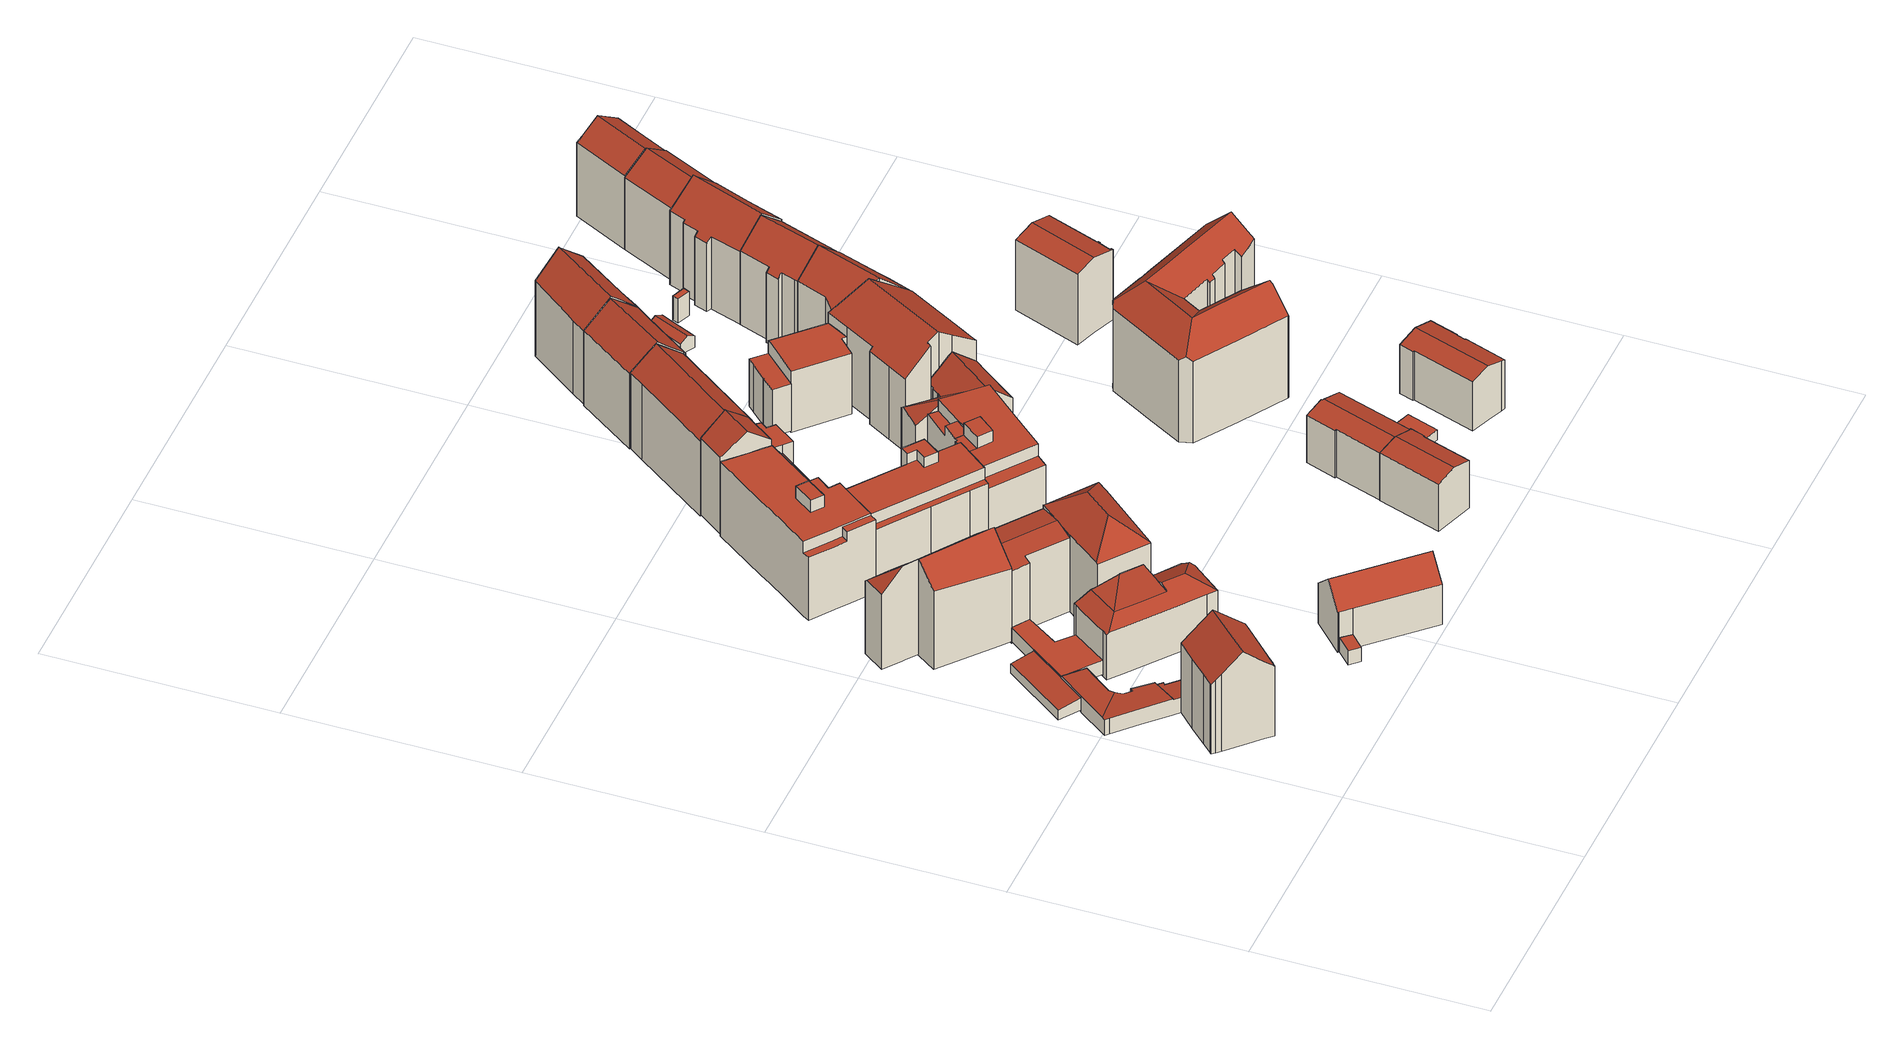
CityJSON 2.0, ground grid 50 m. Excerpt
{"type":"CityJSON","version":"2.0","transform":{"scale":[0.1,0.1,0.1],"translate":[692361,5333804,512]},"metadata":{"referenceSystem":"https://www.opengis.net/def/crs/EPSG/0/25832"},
"CityObjects":{
"building1":{"type":"Building","attributes":{"Gemeindeschluessel":"09162000","HoeheDach":"536.370","HoeheGrund":"513.210","Methode":"2000","NiedrigsteTraufeDesGebaeudes":"530.369","Geometrietyp2DReferenz":"3000","function":"31001_1000","roofType":"3100","measuredHeight":23.16,"storeysAboveGround":5},"geometry":[{"type":"MultiSurface","lod":"2","boundaries":[[[0,1,2,3]],[[4,5,0,3,6,7,8,9,10,11,12,13,14,15,16,17,18,19,20]],[[7,6,3,2,21,22]],[[10,23,24,11]],[[20,25,26,4]],[[27,22,21,2,1,28,26,25,29,30,31]],[[0,5,4,26,28,1]],[[9,8,7,22,27,31,23,10]],[[11,24,32,12]],[[24,23,31,30,33,34,35,36,37,32]],[[12,32,37,13]],[[14,36,35,15]],[[15,35,34,16]],[[13,37,36,14]],[[16,34,33,17]],[[30,29,25,20,19,18,17,33]]],"semantics":{"surfaces":[{"type":"WallSurface"},{"type":"GroundSurface"},{"type":"RoofSurface"}],"values":[0,1,0,0,0,2,0,0,0,2,0,0,0,0,0,0]}}]},
"building2":{"type":"Building","attributes":{"Gemeindeschluessel":"09162000","HoeheDach":"517.140","HoeheGrund":"513.160","Methode":"2000","NiedrigsteTraufeDesGebaeudes":"516.045","Geometrietyp2DReferenz":"3000","function":"31001_1000","roofType":"1000","measuredHeight":3.98,"storeysAboveGround":1},"geometry":[{"type":"MultiSurface","lod":"2","boundaries":[[[38,39,40,41,42,43,44]],[[45,46,47,48]],[[49,50,39,38]],[[51,40,39,50]],[[52,53,54,55,56,57,58]],[[20,59,41,40,51,60,61]],[[46,62,63,52,58,64,65,66,67,68,47]],[[69,70,61,60,49,38,44,54,53,71]],[[59,20,72,17,73,74,45,48,75,76,77,78,79,80,81,82,83,84,85,57,56,55,43,42,41]],[[74,73,17,69,71,63,62,46,45]],[[85,64,58,57]],[[47,68,86,87,77,76,75,48]],[[55,54,44,43]],[[53,52,63,71]],[[77,87,88,78]],[[78,88,89,79]],[[72,20,61,70,69,17]],[[83,82,81,80,90,91,67,66]],[[60,51,50,49]],[[79,89,90,80]],[[65,64,85,84,83,66]],[[67,91,90,89,88,87,86,68]]],"semantics":{"surfaces":[{"type":"WallSurface"},{"type":"RoofSurface"},{"type":"GroundSurface"}],"values":[0,0,0,1,0,0,1,1,2,0,0,0,0,0,0,0,0,0,0,0,0,1]}}]},
"building3":{"type":"Building","attributes":{"Gemeindeschluessel":"09162000","HoeheDach":"516.673","HoeheGrund":"513.730","Methode":"1000","NiedrigsteTraufeDesGebaeudes":"516.043","Geometrietyp2DReferenz":"3000","function":"31001_2000","roofType":"1000","measuredHeight":2.94},"geometry":[{"type":"MultiSurface","lod":"2","boundaries":[[[92,93,94,95]],[[96,97,98,99]],[[95,94,100,101,97,96]],[[101,102,98,97]],[[92,95,96,99]],[[93,92,99,98,102,103]],[[93,103,100,94]],[[100,103,102,101]]],"semantics":{"surfaces":[{"type":"WallSurface"},{"type":"RoofSurface"},{"type":"GroundSurface"}],"values":[0,0,1,0,0,2,0,0]}}]},
"building4":{"type":"Building","attributes":{"Gemeindeschluessel":"09162000","HoeheDach":"516.959","HoeheGrund":"513.480","Methode":"1000","NiedrigsteTraufeDesGebaeudes":"516.959","Geometrietyp2DReferenz":"3000","function":"31001_1000","roofType":"1000","measuredHeight":3.48},"geometry":[{"type":"MultiSurface","lod":"2","boundaries":[[[104,105,106,107]],[[108,109,110,111,112,113,114,115,116,117,106,105]],[[118,119,120,110,109,108,105,104]],[[121,122,123,115,114,113]],[[112,111,124,125,121,113]],[[124,111,110,120]],[[106,117,116,126,127,107]],[[122,121,125,124,120,119,118,104,107,127,126,123]],[[126,116,115,123]]],"semantics":{"surfaces":[{"type":"WallSurface"},{"type":"RoofSurface"},{"type":"GroundSurface"}],"values":[0,1,0,0,0,0,0,2,0]}}]},
"building5":{"type":"Building","attributes":{"Gemeindeschluessel":"09162000","HoeheDach":"537.346","HoeheGrund":"513.660","Methode":"2000","NiedrigsteTraufeDesGebaeudes":"531.841","Geometrietyp2DReferenz":"3000","function":"31001_1000","roofType":"2100","measuredHeight":23.69,"storeysAboveGround":6},"geometry":[{"type":"MultiSurface","lod":"2","boundaries":[[[128,129,130,131,132,133,134]],[[135,136,137,138,139,140,141,142]],[[131,130,142,141,140,132]],[[142,130,129,135]],[[137,136,135,129,128,134,143,138]],[[143,133,132,140,139,138]],[[134,133,143]]],"semantics":{"surfaces":[{"type":"RoofSurface"},{"type":"GroundSurface"},{"type":"WallSurface"}],"values":[0,1,2,2,2,2,0]}}]},
"building6":{"type":"Building","attributes":{"Gemeindeschluessel":"09162000","HoeheDach":"537.580","HoeheGrund":"513.460","Methode":"2000","NiedrigsteTraufeDesGebaeudes":"531.603","Geometrietyp2DReferenz":"3000","function":"31001_1000","roofType":"3100","measuredHeight":24.12,"storeysAboveGround":6},"geometry":[{"type":"MultiSurface","lod":"2","boundaries":[[[144,145,146,147,148,129,149]],[[129,148,147,150,151,152]],[[146,145,153,154,150,147]],[[155,149,129,152,156,157]],[[158,159,160,144,149,155]],[[161,126,159,158,155,157]],[[160,159,126,162,163,144]],[[163,162,126,161,157,156,152,151,150,154,153]],[[163,153,145,144]]],"semantics":{"surfaces":[{"type":"RoofSurface"},{"type":"WallSurface"},{"type":"GroundSurface"}],"values":[0,1,1,1,0,1,1,2,1]}}]},
"building7":{"type":"Building","attributes":{"Gemeindeschluessel":"09162000","HoeheDach":"516.433","HoeheGrund":"513.040","Methode":"3100","NiedrigsteTraufeDesGebaeudes":"516.433","Geometrietyp2DReferenz":"3000","function":"31001_2000","roofType":"1000","measuredHeight":3.39},"geometry":[{"type":"MultiSurface","lod":"2","boundaries":[[[164,165,166,167]],[[168,169,170,171]],[[169,164,167,170]],[[169,168,165,164]],[[167,166,171,170]],[[165,168,171,166]]],"semantics":{"surfaces":[{"type":"WallSurface"},{"type":"RoofSurface"},{"type":"GroundSurface"}],"values":[0,0,0,1,2,0]}}]},
"building8":{"type":"Building","attributes":{"Gemeindeschluessel":"09162000","HoeheDach":"527.483","HoeheGrund":"513.110","Methode":"2000","NiedrigsteTraufeDesGebaeudes":"523.678","Geometrietyp2DReferenz":"3000","function":"31001_1000","roofType":"3200","measuredHeight":14.37,"storeysAboveGround":3},"geometry":[{"type":"MultiSurface","lod":"2","boundaries":[[[172,173,174,175,176,177]],[[178,179,180,181]],[[182,183,184,185]],[[186,187,180,179,188,189,190,191,192,193]],[[194,195,196,197,198,199,200,201,202,174,173]],[[179,203,204,188]],[[189,205,206,190]],[[207,208,209,210]],[[191,190,206,205,196,195,194,192]],[[193,192,172,177,184,183,211,209,208]],[[212,213,214,215,199,198]],[[188,204,216,213,212,198,197,205,189]],[[185,184,177,176]],[[194,173,172,192]],[[203,217,218,219,214,213,216,204]],[[217,203,179,178]],[[220,221,222,181,180,187,186,193,208,207]],[[209,211,183,182,223,210]],[[197,196,205]],[[178,181,222,221,220,207,210,223,182,185,176,175,174,202,201,200,199,215,214,219,218,217]]],"semantics":{"surfaces":[{"type":"WallSurface"},{"type":"RoofSurface"},{"type":"GroundSurface"}],"values":[0,0,0,1,0,1,0,0,1,1,0,1,0,1,0,0,0,0,0,2]}}]},
"building9":{"type":"Building","attributes":{"Gemeindeschluessel":"09162000","HoeheDach":"527.550","HoeheGrund":"512.820","Methode":"2000","NiedrigsteTraufeDesGebaeudes":"522.779","Geometrietyp2DReferenz":"3000","function":"31001_1000","roofType":"3100","measuredHeight":14.73,"storeysAboveGround":3},"geometry":[{"type":"MultiSurface","lod":"2","boundaries":[[[224,225,226,227,228,229]],[[230,231,232,233]],[[234,235,236,237,238,239,230,233]],[[229,228,231,230,239,238]],[[236,225,224,237]],[[235,234,233,232,227,226]],[[237,224,229,238]],[[235,226,225,236]],[[227,232,231,228]]],"semantics":{"surfaces":[{"type":"RoofSurface"},{"type":"WallSurface"},{"type":"GroundSurface"}],"values":[0,1,2,1,1,1,1,1,0]}}]},
"building10":{"type":"Building","attributes":{"Gemeindeschluessel":"09162000","HoeheDach":"537.110","HoeheGrund":"512.990","Methode":"2000","NiedrigsteTraufeDesGebaeudes":"531.002","Geometrietyp2DReferenz":"3000","function":"31001_1000","roofType":"3200","measuredHeight":24.12,"storeysAboveGround":6},"geometry":[{"type":"MultiSurface","lod":"2","boundaries":[[[240,241,242,243,244,245,246,247,248,249]],[[250,251,252,253,254]],[[255,256,257,242,241,240]],[[258,259,260,261]],[[262,263,264]],[[265,266,267,268,269,270]],[[271,272,273,274,252,251]],[[254,253,275,263,262,276,244,267,266]],[[272,271,277,278,270,269,268,257,256,255,279,280,281,282,258,261,283,284,273]],[[268,267,243,242,257]],[[249,248,247,281,280,279]],[[255,240,249,279]],[[276,262,245,244]],[[275,274,273,284,283,261,260,264,263]],[[278,277,271,251,250,285]],[[245,262,264,260,259,246]],[[243,267,244]],[[247,246,259,258,282,281]],[[285,250,254,266,265]],[[253,252,274,275]],[[278,285,265,270]]],"semantics":{"surfaces":[{"type":"RoofSurface"},{"type":"WallSurface"},{"type":"GroundSurface"}],"values":[0,0,1,1,1,1,1,0,2,1,1,1,1,1,1,0,1,1,0,0,1]}}]},
"building11":{"type":"Building","attributes":{"Gemeindeschluessel":"09162000","HoeheDach":"535.011","HoeheGrund":"513.510","Methode":"2000","NiedrigsteTraufeDesGebaeudes":"529.194","Geometrietyp2DReferenz":"3000","function":"31001_1000","roofType":"1000","measuredHeight":21.5,"storeysAboveGround":6},"geometry":[{"type":"MultiSurface","lod":"2","boundaries":[[[286,287,288,289]],[[290,291,292,293,294,295]],[[296,297,298,299]],[[300,301,302,303,304,305]],[[306,307,287,286,308,309,310,311,312,313,314,315,316]],[[304,317,318,319,310,309,320,321,322,323,305]],[[299,298,324,325]],[[326,327,328,329,330,331]],[[329,328,294,293,292,291,332,333,334,335,336,337,330]],[[336,335,334,333,332,338,301,300,305,323,322,288,287,307,306,316,339,340,341,337],[325,342,296,299]],[[342,343,297,296]],[[325,324,343,342]],[[321,320,309,308,286,289]],[[344,345,346,302,301,338,332,291,290]],[[327,295,294,328]],[[347,348,344,290,295,327,326,331,349]],[[297,343,324,298]],[[289,288,322,321]],[[331,330,337,341,340,339,316,315,350,351,352,353,349]],[[319,318,317,304,303,302,346,345,344,348,347,349,353,352,351,350,315,314,313,312,311,310]]],"semantics":{"surfaces":[{"type":"WallSurface"},{"type":"RoofSurface"},{"type":"GroundSurface"}],"values":[0,1,0,0,0,0,0,1,0,1,0,0,1,0,0,0,1,0,0,2]}}]},
"building12":{"type":"Building","attributes":{"Gemeindeschluessel":"09162000","HoeheDach":"534.350","HoeheGrund":"513.170","Methode":"2000","NiedrigsteTraufeDesGebaeudes":"529.130","Geometrietyp2DReferenz":"3000","function":"31001_1000","roofType":"1000","measuredHeight":21.18,"storeysAboveGround":6},"geometry":[{"type":"MultiSurface","lod":"2","boundaries":[[[354,355,356,357]],[[358,359,360,361]],[[362,363,364,365,366,367,368,369,370,371,372,373,374,375,376,377]],[[357,356,378,379]],[[379,378,380,360]],[[361,360,380,381,382]],[[383,384,385,386,387,388,389,390,391]],[[371,392,393,372]],[[367,366,384,383,391,368]],[[391,390,394,359,358,392,371,370,369,368]],[[395,396,397,398,399]],[[399,400,401,395]],[[389,388,387,402,403,404,394,390]],[[387,386,364,363,362,377,396,395,401,402]],[[354,400,399,398,405,406,355]],[[365,385,384,366]],[[361,382,393,392,358]],[[404,403,402,401,400,354,357,379,360,359,394]],[[407,405,398,397,396,377,376,375,374,373,372,393,382,381]],[[364,386,385,365]],[[378,356,355,406,405,407,381,380]]],"semantics":{"surfaces":[{"type":"WallSurface"},{"type":"GroundSurface"},{"type":"RoofSurface"}],"values":[0,0,1,0,0,0,2,0,0,0,2,0,0,0,0,0,2,2,0,0,2]}}]},
"building13":{"type":"Building","attributes":{"Gemeindeschluessel":"09162000","HoeheDach":"537.457","HoeheGrund":"513.960","Methode":"2000","NiedrigsteTraufeDesGebaeudes":"531.330","Geometrietyp2DReferenz":"3000","function":"31001_1000","roofType":"3100","measuredHeight":23.5,"storeysAboveGround":6},"geometry":[{"type":"MultiSurface","lod":"2","boundaries":[[[408,409,410,411,412,413]],[[414,415,416,417]],[[418,419,420,409,408,413,421]],[[422,423,424,425,426,427]],[[428,429,430,431]],[[432,433,434,435]],[[435,434,429,428]],[[427,426,425,436,437,420,419]],[[416,415,430,429,434,433,438,424,423,422]],[[439,421,413,412]],[[431,430,415,414]],[[440,441,442,417,416,422,427,419,418,421,439]],[[443,438,433,432]],[[436,425,424,438,443,444,445,446,437]],[[414,417,442,441,440,439,412,411,410,447,446,445,444,443,432,435,428,431]],[[420,437,446,447,410,409]]],"semantics":{"surfaces":[{"type":"WallSurface"},{"type":"RoofSurface"},{"type":"GroundSurface"}],"values":[0,0,1,0,0,0,0,1,1,0,0,0,0,0,2,0]}}]},
"building14":{"type":"Building","attributes":{"Gemeindeschluessel":"09162000","HoeheDach":"533.620","HoeheGrund":"512.760","Methode":"2000","NiedrigsteTraufeDesGebaeudes":"527.830","Geometrietyp2DReferenz":"3000","function":"31001_1000","roofType":"1000","measuredHeight":20.86,"storeysAboveGround":4},"geometry":[{"type":"MultiSurface","lod":"2","boundaries":[[[448,449,450,451,452]],[[453,454,452,451,455]],[[456,457,458,459,460,461,462,463,464,465]],[[466,467,468,469,470,471,472,473,474,475,476,477,478,479,454,480,481,482]],[[483,484,485,486,487,488,489,470,469,468,467]],[[450,449,478,477,490,491,458,457,455,451]],[[492,485,484,493,494,495]],[[477,476,475,496,497,498,490]],[[479,448,452,454]],[[478,449,448,479]],[[491,490,498,459,458]],[[474,499,500,462,461,496,475]],[[494,501,482,481,502,503,504,505,506,495]],[[488,487,486,485,492,495,506,505,504,507,465,464,463,462,500,499,508,509,510,489]],[[511,453,455,457,456,512,503,502]],[[473,472,509,508,499,474]],[[493,484,483,513,501,494]],[[480,454,453,511,502,481]],[[471,470,489,510,509,472]],[[460,459,498,497]],[[512,456,465,507,504,503]],[[513,483,467,466,482,501]],[[497,496,461,460]]],"semantics":{"surfaces":[{"type":"RoofSurface"},{"type":"WallSurface"},{"type":"GroundSurface"}],"values":[0,1,1,0,1,1,1,1,1,1,0,1,1,2,0,1,0,1,1,1,1,1,0]}}]},
"building15":{"type":"Building","attributes":{"Gemeindeschluessel":"09162000","HoeheDach":"516.870","HoeheGrund":"513.860","Methode":"1000","NiedrigsteTraufeDesGebaeudes":"516.870","Geometrietyp2DReferenz":"3000","function":"31001_2000","roofType":"1000","measuredHeight":3.01},"geometry":[{"type":"MultiSurface","lod":"2","boundaries":[[[514,515,516,517,518,519,520,521,522]],[[523,524,516,515,514,525]],[[525,514,522,526]],[[522,521,520,527,528,526]],[[529,524,523,525,526,528,527,530,531]],[[519,518,531,530,527,520]],[[524,529,531,518,517,516]]],"semantics":{"surfaces":[{"type":"RoofSurface"},{"type":"WallSurface"},{"type":"GroundSurface"}],"values":[0,1,1,1,2,1,1]}}]},
"building16":{"type":"Building","attributes":{"Gemeindeschluessel":"09162000","HoeheDach":"537.140","HoeheGrund":"513.640","Methode":"1000","NiedrigsteTraufeDesGebaeudes":"532.282","Geometrietyp2DReferenz":"3000","function":"31001_9998","roofType":"3100","measuredHeight":23.5,"storeysAboveGround":6},"geometry":[{"type":"MultiSurface","lod":"2","boundaries":[[[532,533,534,535]],[[536,537,538,539,540,541]],[[538,537,536,542,543,544,545,546,547,532,535,548,549,550,551,552]],[[553,554,533,532,547,546]],[[543,542,555,556,557,544]],[[545,544,557,558,553,546]],[[552,559,539,538]],[[560,561,559,552,551,550,549,562]],[[548,563,562,549]],[[536,541,555,542]],[[558,557,556,560,562,563,534,533,554,553]],[[555,541,540,539,559,561,560,556]],[[535,534,563,548]]],"semantics":{"surfaces":[{"type":"WallSurface"},{"type":"GroundSurface"},{"type":"RoofSurface"}],"values":[0,0,1,0,0,0,0,0,0,0,2,2,0]}}]},
"building17":{"type":"Building","attributes":{"Gemeindeschluessel":"09162000","HoeheDach":"526.044","HoeheGrund":"513.050","Methode":"1000","NiedrigsteTraufeDesGebaeudes":"524.792","Geometrietyp2DReferenz":"3000","function":"31001_1000","roofType":"3100","measuredHeight":12.99,"storeysAboveGround":4},"geometry":[{"type":"MultiSurface","lod":"2","boundaries":[[[564,565,566,567,568,569]],[[570,571,572,573]],[[574,575,576,577]],[[578,579,580,581,582,583]],[[577,576,584,585]],[[584,576,575,569,568,567,580,579,578,571,570]],[[564,569,575,574]],[[565,564,574,577,585,586,587,588,589,583,582,581,566]],[[571,578,583,589,588,572]],[[581,580,567,566]],[[586,585,584,570,573,587]],[[587,573,572,588]]],"semantics":{"surfaces":[{"type":"WallSurface"},{"type":"RoofSurface"},{"type":"GroundSurface"}],"values":[0,1,0,0,0,1,0,2,0,0,0,0]}}]},
"building18":{"type":"Building","attributes":{"Gemeindeschluessel":"09162000","HoeheDach":"526.044","HoeheGrund":"513.130","Methode":"1000","NiedrigsteTraufeDesGebaeudes":"524.777","Geometrietyp2DReferenz":"3000","function":"31001_1000","roofType":"3100","measuredHeight":12.91,"storeysAboveGround":4},"geometry":[{"type":"MultiSurface","lod":"2","boundaries":[[[590,591,592,593]],[[594,595,596,597,592,591,598,599]],[[600,601,602,595,594]],[[603,601,600,604]],[[605,597,596,606]],[[603,604,607,608,609,590,593,605,606,610,611]],[[608,599,598,609]],[[609,598,591,590]],[[611,602,601,603]],[[593,592,597,605]],[[595,602,611,610,606,596]],[[607,604,600,594,599,608]]],"semantics":{"surfaces":[{"type":"WallSurface"},{"type":"RoofSurface"},{"type":"GroundSurface"}],"values":[0,1,1,0,0,2,0,0,0,0,0,0]}}]},
"building19":{"type":"Building","attributes":{"Gemeindeschluessel":"09162000","HoeheDach":"530.453","HoeheGrund":"512.580","Methode":"2000","NiedrigsteTraufeDesGebaeudes":"513.960","Geometrietyp2DReferenz":"3000","function":"31001_1000","roofType":"3100","measuredHeight":17.87,"storeysAboveGround":4},"geometry":[{"type":"MultiSurface","lod":"2","boundaries":[[[612,613,614,615]],[[616,617,618,619]],[[620,621,622,623,624,625,626,627,628,629]],[[630,631,632,633]],[[634,635,636,637,638,639,640,641]],[[642,643,644,645,646,617,616]],[[647,648,649,650]],[[649,651,629,628,652,650]],[[646,645,653,654]],[[615,614,631,630]],[[655,656,657,658,659,637,636]],[[638,637,659,622,621,620,629,651,639]],[[659,658,660,661,631,614,613,662,663,664,653,645,644,623,622]],[[664,665,666,619,618,654,653]],[[664,663,662,613,612,667,668,665]],[[669,670,671,656,655,636,635,634,641,647,650,652,628,627,626,625,624,643,642,616,619,666,665,668,667,612,615,630,633]],[[671,672,657,656]],[[657,672,673,674,632,631,661,660,658]],[[623,644,643,624]],[[641,640,648,647]],[[648,640,639,651,649]],[[646,654,618,617]],[[671,670,669,633,632,674,673,672]]],"semantics":{"surfaces":[{"type":"WallSurface"},{"type":"RoofSurface"},{"type":"GroundSurface"}],"values":[0,0,0,0,0,0,0,0,0,0,0,1,1,0,0,2,0,1,0,0,1,1,0]}}]},
"building20":{"type":"Building","attributes":{"Gemeindeschluessel":"09162000","HoeheDach":"516.216","HoeheGrund":"513.770","Methode":"1000","NiedrigsteTraufeDesGebaeudes":"516.216","Geometrietyp2DReferenz":"3000","function":"31001_2000","roofType":"1000","measuredHeight":2.45},"geometry":[{"type":"MultiSurface","lod":"2","boundaries":[[[675,676,677,678,679,680]],[[676,675,680,681,682,683]],[[682,684,685,683]],[[679,686,684,682,681,680]],[[683,685,677,676]],[[678,677,685,684,686,679]]],"semantics":{"surfaces":[{"type":"WallSurface"},{"type":"GroundSurface"},{"type":"RoofSurface"}],"values":[0,1,0,0,0,2]}}]},
"building21":{"type":"Building","attributes":{"Gemeindeschluessel":"09162000","HoeheDach":"537.330","HoeheGrund":"513.430","Methode":"2000","NiedrigsteTraufeDesGebaeudes":"532.121","Geometrietyp2DReferenz":"3000","function":"31001_9998","roofType":"3100","measuredHeight":23.9,"storeysAboveGround":6},"geometry":[{"type":"MultiSurface","lod":"2","boundaries":[[[687,688,689,690]],[[691,692,693,694,690,689]],[[695,696,697,698,699,700]],[[701,702,703,704,705,706,707,708]],[[695,700,704,703]],[[693,692,698,697]],[[708,707,688,687]],[[697,696,695,703,702,701,708,687,690,694,693]],[[707,706,691,689,688]],[[705,704,700,699,698,692,691,706]]],"semantics":{"surfaces":[{"type":"WallSurface"},{"type":"GroundSurface"},{"type":"RoofSurface"}],"values":[0,0,0,0,0,0,0,1,2,2]}}]},
"building22":{"type":"Building","attributes":{"Gemeindeschluessel":"09162000","HoeheDach":"525.510","HoeheGrund":"513.760","Methode":"2000","NiedrigsteTraufeDesGebaeudes":"525.510","Geometrietyp2DReferenz":"3000","function":"31001_1000","roofType":"1000","measuredHeight":11.75,"storeysAboveGround":4},"geometry":[{"type":"MultiSurface","lod":"2","boundaries":[[[709,710,711,712]],[[713,714,715,716]],[[717,718,711,710,719,715,714,720]],[[721,720,714,713]],[[722,718,717,723]],[[724,719,710,709]],[[712,711,718,722]],[[716,715,719,724]],[[723,717,720,721]],[[721,713,716,724,709,712,722,723]]],"semantics":{"surfaces":[{"type":"WallSurface"},{"type":"RoofSurface"},{"type":"GroundSurface"}],"values":[0,0,1,0,0,0,0,0,0,2]}}]},
"building23":{"type":"Building","attributes":{"Gemeindeschluessel":"09162000","HoeheDach":"515.861","HoeheGrund":"513.280","Methode":"1000","NiedrigsteTraufeDesGebaeudes":"515.861","Geometrietyp2DReferenz":"3000","function":"31001_2000","roofType":"1000","measuredHeight":2.58},"geometry":[{"type":"MultiSurface","lod":"2","boundaries":[[[725,726,727,728]],[[729,730,731,732]],[[729,728,727,730]],[[730,727,726,731]],[[731,726,725,732]],[[732,725,728,729]]],"semantics":{"surfaces":[{"type":"RoofSurface"},{"type":"GroundSurface"},{"type":"WallSurface"}],"values":[0,1,2,2,2,2]}}]},
"building24":{"type":"Building","attributes":{"Gemeindeschluessel":"09162000","HoeheDach":"528.708","HoeheGrund":"513.540","Methode":"1000","NiedrigsteTraufeDesGebaeudes":"528.708","Geometrietyp2DReferenz":"3000","function":"31001_1000","roofType":"1000","measuredHeight":15.17,"storeysAboveGround":5},"geometry":[{"type":"MultiSurface","lod":"2","boundaries":[[[733,734,735,736,737,738]],[[739,740,741,742]],[[743,744,745,746,739,742,747,737,736,735]],[[746,748,740,739]],[[744,743,735,734,749,750]],[[741,751,738,737,747,742]],[[745,744,750,752,748,746]],[[740,748,752,750,749,734,733,738,751,741]]],"semantics":{"surfaces":[{"type":"WallSurface"},{"type":"GroundSurface"},{"type":"RoofSurface"}],"values":[0,0,1,0,0,0,0,2]}}]},
"building25":{"type":"Building","attributes":{"Gemeindeschluessel":"09162000","HoeheDach":"536.980","HoeheGrund":"512.580","Methode":"2000","NiedrigsteTraufeDesGebaeudes":"530.645","Geometrietyp2DReferenz":"3000","function":"31001_1000","roofType":"3100","measuredHeight":24.4,"storeysAboveGround":6},"geometry":[{"type":"MultiSurface","lod":"2","boundaries":[[[753,615,754,755,756,612]],[[757,758,759,760]],[[761,762,763,764]],[[765,766,758,757,767,768]],[[630,769,754,615]],[[770,771,772,773]],[[774,771,770,775,776,777]],[[764,763,778,633]],[[779,667,780,781,765,768]],[[633,778,769,630]],[[754,769,778,763,762,782,772,771,774,755]],[[781,780,756,755,774,777,783,784,785,759,758,766,765]],[[786,784,783,787]],[[787,783,777,776]],[[788,782,762,761]],[[761,764,633,630,615,753,612,667,779,768,767,757,760,789,786,787,776,775,770,773,788]],[[773,772,782,788]],[[789,785,784,786]],[[760,759,785,789]],[[612,756,780,667]]],"semantics":{"surfaces":[{"type":"WallSurface"},{"type":"RoofSurface"},{"type":"GroundSurface"}],"values":[0,0,0,0,0,0,0,0,0,0,1,1,0,0,0,2,0,0,0,0]}}]},
"building26":{"type":"Building","attributes":{"Gemeindeschluessel":"09162000","HoeheDach":"537.682","HoeheGrund":"513.730","Methode":"1000","NiedrigsteTraufeDesGebaeudes":"532.009","Geometrietyp2DReferenz":"3000","function":"31001_9998","roofType":"3100","measuredHeight":23.95,"storeysAboveGround":6},"geometry":[{"type":"MultiSurface","lod":"2","boundaries":[[[790,791,792,793,794,795,796,797,798,799]],[[800,801,793,792,791,790,799,802,803,804,805,806,807]],[[808,809,806,805,804,810]],[[799,798,811,802]],[[797,796,808,810,812,811,798]],[[811,812,810,804,803,802]],[[806,809,813,807]],[[793,801,800,814,815,794]],[[807,813,814,800]],[[795,794,815,814,813,809,808,796]]],"semantics":{"surfaces":[{"type":"WallSurface"},{"type":"GroundSurface"},{"type":"RoofSurface"}],"values":[0,1,0,0,2,0,0,0,0,2]}}]},
"building27":{"type":"Building","attributes":{"Gemeindeschluessel":"09162000","HoeheDach":"526.652","HoeheGrund":"513.250","Methode":"1000","NiedrigsteTraufeDesGebaeudes":"525.362","Geometrietyp2DReferenz":"3000","function":"31001_1000","roofType":"3100","measuredHeight":13.4,"storeysAboveGround":4},"geometry":[{"type":"MultiSurface","lod":"2","boundaries":[[[816,817,818,819]],[[820,821,822,823]],[[824,825,826,827,823,822]],[[826,825,828,829]],[[830,831,832,833]],[[819,818,821,820]],[[829,828,831,830]],[[834,835,836,837]],[[829,830,833,838,834,837,839,816,819,820,823,827,826]],[[840,824,822,821,818,817]],[[839,837,836,840,817,816]],[[836,835,841,832,831,828,825,824,840]],[[833,832,841,838]],[[838,841,835,834]]],"semantics":{"surfaces":[{"type":"WallSurface"},{"type":"GroundSurface"},{"type":"RoofSurface"}],"values":[0,0,0,0,0,0,0,0,1,2,0,2,0,0]}}]},
"building28":{"type":"Building","attributes":{"Gemeindeschluessel":"09162000","HoeheDach":"538.606","HoeheGrund":"513.070","Methode":"2000","NiedrigsteTraufeDesGebaeudes":"532.918","Geometrietyp2DReferenz":"3000","function":"31001_9998","roofType":"3100","measuredHeight":25.54,"storeysAboveGround":5},"geometry":[{"type":"MultiSurface","lod":"2","boundaries":[[[842,843,844,845]],[[846,847,844,843,848,849,850,851,852]],[[853,854,855,856]],[[857,858,859,860,861,862]],[[863,864,846,852,865,866]],[[867,868,869,870]],[[871,872,873,874,861,860,859,875,876,869,868,877,878,879,880,881,882,883,884,885,886]],[[887,882,881,888]],[[870,869,876,889]],[[875,859,858,890,889,876]],[[891,845,844,847,846,864]],[[861,874,873,892,893,862]],[[886,885,884,883,894,895,896,897,898,899,900]],[[850,849,855,854,901,851]],[[902,899,898,903]],[[882,887,904,905,894,883]],[[904,887,888,906,907,908,909,867,870,889,890,858,857,862,893,892,910,911,912,913,914,915,853,856,916,917,842,845,891,864,863,866,918,919,920,921,902,903,922,923,924,905]],[[906,888,881,880,879,907]],[[901,854,853,915,914,925]],[[914,913,912,926,927,925]],[[896,895,894,905,924,923,922,897]],[[928,900,899,902,921,920]],[[865,929,930,928,920,919,918,866]],[[903,898,897,922]],[[909,877,868,867]],[[879,878,877,909,908,907]],[[852,851,931,932,886,900,928,930,929,865]],[[911,910,892,873,872,871,926,912]],[[848,917,916,856,855,849]],[[901,925,927,926,871,886,932,931,851]],[[917,848,843,842]]],"semantics":{"surfaces":[{"type":"WallSurface"},{"type":"RoofSurface"},{"type":"GroundSurface"}],"values":[0,1,0,0,0,0,1,0,0,0,0,0,1,1,0,0,2,0,0,0,0,0,0,0,0,0,1,0,0,1,0]}}]},
"building29":{"type":"Building","attributes":{"Gemeindeschluessel":"09162000","HoeheDach":"536.390","HoeheGrund":"512.595","Methode":"2000","NiedrigsteTraufeDesGebaeudes":"528.904","Geometrietyp2DReferenz":"3000","function":"31001_9998","roofType":"3100","measuredHeight":23.8,"storeysAboveGround":6},"geometry":[{"type":"MultiSurface","lod":"2","boundaries":[[[933,934,935,936]],[[937,934,933,938,939]],[[940,941,942,937,939,943,944]],[[945,946,947,948]],[[940,776,770,941]],[[776,949,950,938,933,936,945,948,773,770]],[[936,935,946,945]],[[949,944,943,950]],[[947,946,935,934,937,942]],[[950,943,939,938]],[[776,940,944,949]],[[773,942,941,770]],[[948,947,942,773]]],"semantics":{"surfaces":[{"type":"WallSurface"},{"type":"RoofSurface"},{"type":"GroundSurface"}],"values":[0,0,1,0,0,2,0,0,1,0,0,0,0]}}]},
"building30":{"type":"Building","attributes":{"Gemeindeschluessel":"09162000","HoeheDach":"517.200","HoeheGrund":"513.410","Methode":"2000","NiedrigsteTraufeDesGebaeudes":"516.198","Geometrietyp2DReferenz":"3000","function":"31001_2000","roofType":"3100","measuredHeight":3.79},"geometry":[{"type":"MultiSurface","lod":"2","boundaries":[[[951,952,953,954,955,956]],[[952,951,957,958,959,953]],[[953,959,960,954]],[[957,961,962,958]],[[962,961,956,955,954,960]],[[958,962,960,959]],[[956,961,957,951]]],"semantics":{"surfaces":[{"type":"GroundSurface"},{"type":"WallSurface"},{"type":"RoofSurface"}],"values":[0,1,1,2,1,2,1]}}]},
"building31":{"type":"Building","attributes":{"Gemeindeschluessel":"09162000","HoeheDach":"516.077","HoeheGrund":"513.050","Methode":"2000","NiedrigsteTraufeDesGebaeudes":"516.077","Geometrietyp2DReferenz":"3000","function":"31001_2000","roofType":"1000","measuredHeight":3.03},"geometry":[{"type":"MultiSurface","lod":"2","boundaries":[[[963,964,965,966]],[[967,968,969,970]],[[966,965,971,972]],[[973,974,975,976]],[[970,969,977,978]],[[979,980,981,982]],[[983,984,985,986]],[[987,988,968,967]],[[972,971,989,990]],[[975,974,989,971,965,964,981,980,991,977,969,968,988,992,993,985,984]],[[990,989,974,973]],[[982,981,964,963]],[[994,991,980,979]],[[978,977,991,994]],[[986,985,993,995]],[[995,993,992,996]],[[996,992,988,987]],[[983,986,995,996,987,967,970,978,994,979,982,963,966,972,990,973,976]],[[976,975,984,983]]],"semantics":{"surfaces":[{"type":"WallSurface"},{"type":"RoofSurface"},{"type":"GroundSurface"}],"values":[0,0,0,0,0,0,0,0,0,1,0,0,0,0,0,0,0,2,0]}}]},
"building32":{"type":"Building","attributes":{"Gemeindeschluessel":"09162000","HoeheDach":"519.767","HoeheGrund":"513.767","Methode":"3220","NiedrigsteTraufeDesGebaeudes":"519.767","Geometrietyp2DReferenz":"3000","function":"51009_1610","roofType":"9999","measuredHeight":6},"geometry":[{"type":"MultiSurface","lod":"2","boundaries":[[[997,998,999,1000]],[[1001,1002,1003,1004]],[[998,1001,1004,999]],[[1002,997,1000,1003]],[[999,1004,1003,1000]],[[997,1002,1001,998]]],"semantics":{"surfaces":[{"type":"WallSurface"},{"type":"GroundSurface"},{"type":"RoofSurface"}],"values":[0,0,0,0,1,2]}}]},
"building33":{"type":"Building","attributes":{"Gemeindeschluessel":"09162000","HoeheDach":"536.180","HoeheGrund":"512.530","Methode":"2000","NiedrigsteTraufeDesGebaeudes":"529.930","Geometrietyp2DReferenz":"3000","function":"31001_9998","roofType":"3100","measuredHeight":23.65,"storeysAboveGround":6},"geometry":[{"type":"MultiSurface","lod":"2","boundaries":[[[1005,1006,1007,1008]],[[1009,1010,1011,1012,1013,1014,1015,1005,1008,1016,1017,1018,1019,1020,1021]],[[1011,1010,1009,1022,1023,1024,1025,1012]],[[1026,1027,1017,1016,1008,1007]],[[1023,1022,1028,1029,1030,1024]],[[1012,1025,1031,1013]],[[1013,1031,1032,1014]],[[1030,1029,1020,1019,1018,1033]],[[1020,1029,1028,1021]],[[1017,1027,1033,1018]],[[1024,1030,1033,1027,1026,1007,1006,1034,1032,1031,1025]],[[1015,1014,1032,1034,1006,1005]],[[1009,1021,1028,1022]]],"semantics":{"surfaces":[{"type":"WallSurface"},{"type":"GroundSurface"},{"type":"RoofSurface"}],"values":[0,1,0,0,2,0,0,0,0,0,2,0,0]}}]},
"building34":{"type":"Building","attributes":{"Gemeindeschluessel":"09162000","HoeheDach":"531.507","HoeheGrund":"512.720","Methode":"2000","NiedrigsteTraufeDesGebaeudes":"530.080","Geometrietyp2DReferenz":"3000","function":"31001_1000","roofType":"3100","measuredHeight":18.79,"storeysAboveGround":6},"geometry":[{"type":"MultiSurface","lod":"2","boundaries":[[[1035,1036,1037,1038]],[[1039,1040,1041,1042]],[[1043,1044,1040,1039]],[[1045,1046,1047,1048]],[[1048,1049,1043,1039,1042,1050,1051,1052,1035,1038,1053,1054,1045]],[[1048,1047,1055,1049]],[[1056,1057,1041,1040,1044,1055,1047,1046,1058,1059,1060]],[[1050,1057,1056,1051]],[[1054,1058,1046,1045]],[[1049,1055,1044,1043]],[[1042,1041,1057,1050]],[[1060,1059,1037,1036]],[[1052,1051,1056,1060,1036,1035]],[[1059,1058,1054,1053,1038,1037]]],"semantics":{"surfaces":[{"type":"WallSurface"},{"type":"GroundSurface"},{"type":"RoofSurface"}],"values":[0,0,0,0,1,0,2,0,0,0,0,2,0,0]}}]},
"building35":{"type":"Building","attributes":{"Gemeindeschluessel":"09162000","HoeheDach":"536.210","HoeheGrund":"512.458","Methode":"2000","NiedrigsteTraufeDesGebaeudes":"529.476","Geometrietyp2DReferenz":"3000","function":"31001_9998","roofType":"3100","measuredHeight":23.75,"storeysAboveGround":6},"geometry":[{"type":"MultiSurface","lod":"2","boundaries":[[[1061,1062,1063,1021]],[[1064,1065,1066,1067]],[[1068,1069,1070,1071]],[[1020,1029,1068,1071]],[[1072,1073,1074,1075,1076]],[[1067,1066,1077,1078]],[[1079,1080,1062,1061]],[[1081,1029,1020,1021,1063]],[[1072,1076,1080,1079]],[[1082,1083,1084,1085]],[[1069,1083,1082,1070]],[[1084,1065,1064,1085]],[[1086,1087,1074,1073]],[[1075,1074,1087,1077,1066,1065,1084,1083,1069,1068,1029,1081]],[[1081,1063,1062,1080,1076,1075]],[[1078,1077,1087,1086]],[[1020,1071,1070,1082,1085,1064,1067,1078,1086,1073,1072,1079,1061,1021]]],"semantics":{"surfaces":[{"type":"WallSurface"},{"type":"RoofSurface"},{"type":"GroundSurface"}],"values":[0,0,0,0,0,0,0,0,0,0,0,0,0,1,1,0,2]}}]},
"building36":{"type":"Building","attributes":{"Gemeindeschluessel":"09162000","HoeheDach":"534.380","HoeheGrund":"512.410","Methode":"2000","NiedrigsteTraufeDesGebaeudes":"530.370","Geometrietyp2DReferenz":"3000","function":"31001_1000","roofType":"3100","measuredHeight":21.97,"storeysAboveGround":6},"geometry":[{"type":"MultiSurface","lod":"2","boundaries":[[[1088,1089,1090,1091]],[[1092,1093,1094,1095,1096]],[[1092,1096,1097,1088,1091]],[[1097,1098,1099,1089,1088]],[[1089,1099,1094,1093,1090]],[[1098,1095,1094,1099]],[[1096,1095,1098,1097]],[[1091,1090,1093,1092]]],"semantics":{"surfaces":[{"type":"WallSurface"},{"type":"GroundSurface"},{"type":"RoofSurface"}],"values":[0,0,1,0,2,2,0,0]}}]},
"building37":{"type":"Building","attributes":{"Gemeindeschluessel":"09162000","HoeheDach":"534.367","HoeheGrund":"512.420","Methode":"1000","NiedrigsteTraufeDesGebaeudes":"530.548","Geometrietyp2DReferenz":"3000","function":"31001_1000","roofType":"3100","measuredHeight":21.95,"storeysAboveGround":6},"geometry":[{"type":"MultiSurface","lod":"2","boundaries":[[[1100,1096,1101,1102,1092,1103,1104,1105,1106]],[[1092,1107,1108,1103]],[[1109,1110,1111,1112,1113,1114]],[[1102,1101,1096,1110,1109,1114,1107,1092]],[[1103,1108,1115,1104]],[[1114,1113,1115,1108,1107]],[[1096,1100,1106,1112,1111,1110]],[[1113,1112,1106,1105,1104,1115]]],"semantics":{"surfaces":[{"type":"GroundSurface"},{"type":"WallSurface"},{"type":"RoofSurface"}],"values":[0,1,2,1,1,2,1,1]}}]}
},
"vertices":[
[143,210,12],[143,210,186],[125,192,186],[125,192,12],[215,281,12],[183,249,12],[119,187,12],[119,186,12],[104,201,12],[71,233,12],[38,265,12],[29,273,12],[23,280,12],[26,283,12],[28,285,12],[47,305,12],[83,342,12],[120,380,12],[169,333,12],[219,286,12],[220,286,12],[119,187,186],[119,186,186],[38,265,203],[29,273,193],[220,286,184],[215,281,184],[104,201,204],[183,249,185],[219,286,185],[169,333,244],[71,233,244],[23,280,185],[120,380,185],[83,342,185],[47,305,185],[28,285,185],[26,283,185],
[214,367,42],[214,367,51],[258,324,51],[258,324,12],[214,367,12],[154,427,12],[154,427,42],[9,485,12],[9,485,51],[2,492,51],[2,492,12],[191,343,46],[191,343,51],[235,302,51],[148,445,46],[148,445,40],[159,432,41],[159,432,12],[148,445,12],[114,481,12],[114,481,46],[235,302,12],[235,302,46],[220,286,49],[57,440,51],[108,391,51],[108,475,46],[93,489,46],[93,490,46],[93,506,45],[7,499,51],[120,380,49],[175,328,49],[108,391,49],[175,328,12],[108,391,12],[57,440,12],[7,499,12],[51,559,12],[52,560,12],[95,618,12],[141,583,12],[94,520,12],[94,519,12],[93,506,12],[93,490,12],[93,489,12],[108,475,12],[51,559,51],[52,560,51],[95,618,51],[141,583,46],[94,520,46],[94,519,46],
[52,560,17],[95,618,17],[95,618,47],[52,560,47],[8,590,40],[107,727,40],[107,727,17],[8,590,17],[152,696,47],[145,701,46],[145,701,17],[152,696,17],
[95,618,15],[95,618,50],[152,696,50],[152,696,15],[132,589,50],[141,583,50],[170,561,50],[223,637,50],[189,667,50],[188,667,50],[190,670,50],[235,737,50],[199,760,50],[153,698,50],[132,589,15],[141,583,15],[170,561,15],[188,667,15],[190,670,15],[235,737,15],[223,637,15],[189,667,15],[199,760,15],[153,698,15],
[70,931,253],[96,913,253],[129,960,199],[104,978,199],[61,1009,198],[58,1005,203],[66,934,253],[96,913,17],[70,931,17],[66,934,17],[27,962,17],[58,1005,17],[61,1009,17],[104,978,17],[129,960,17],[27,962,203],
[236,811,256],[273,860,198],[130,959,198],[129,960,198],[104,924,240],[94,910,256],[129,960,15],[104,924,15],[96,913,15],[273,860,15],[130,959,15],[66,870,209],[94,910,15],[66,870,15],[178,777,198],[199,760,196],[200,762,198],[178,777,15],[200,762,15],[236,811,15],
[405,164,44],[424,143,44],[424,143,10],[405,164,10],[392,113,44],[373,133,44],[373,133,10],[392,113,10],
[255,619,144],[266,610,146],[266,610,11],[255,619,11],[236,634,11],[236,634,130],[359,397,11],[359,397,127],[341,411,127],[341,411,11],[223,637,11],[223,637,124],[226,642,124],[226,642,11],[190,527,127],[284,454,127],[355,462,154],[313,495,154],[302,479,144],[260,511,144],[208,552,144],[165,546,127],[307,579,155],[308,579,155],[350,547,155],[350,547,119],[364,537,118],[364,537,11],[350,547,11],[308,579,11],[307,579,11],[424,469,119],[423,480,123],[320,504,148],[313,495,146],[161,549,11],[161,549,124],[170,561,124],[170,561,11],[178,574,124],[370,532,118],[422,496,117],[422,496,11],[370,532,11],[422,492,118],[424,469,11],[423,480,11],[422,492,11],[165,546,11],[190,527,11],[284,454,11],[178,574,11],
[405,164,108],[424,143,108],[554,9,108],[589,42,155],[437,199,155],[402,166,108],[472,233,8],[472,233,108],[624,76,108],[624,76,8],[589,42,8],[554,9,8],[424,143,8],[405,164,8],[402,166,8],[437,199,8],
[235,737,190],[243,747,193],[247,752,194],[330,691,194],[357,723,201],[361,729,202],[240,816,202],[236,811,201],[208,772,193],[199,760,190],[365,539,203],[481,674,201],[496,695,203],[407,684,251],[356,622,251],[235,737,10],[243,747,10],[247,752,10],[273,860,10],[273,860,193],[395,771,193],[395,771,10],[366,734,201],[396,771,201],[396,771,193],[266,610,201],[268,612,203],[330,691,201],[330,691,10],[268,612,10],[266,610,10],[481,674,10],[496,695,10],[498,697,10],[498,697,201],[397,770,201],[361,729,201],[365,539,10],[364,537,10],[199,760,10],[208,772,10],[236,811,10],[240,816,10],[396,771,10],[397,770,10],[364,537,201],
[377,1324,172],[377,1324,200],[302,1218,200],[302,1218,172],[243,1058,196],[253,1072,196],[234,1086,196],[216,1098,196],[200,1110,196],[190,1096,196],[239,1163,200],[239,1163,230],[214,1181,230],[214,1181,200],[298,1175,200],[318,1161,200],[318,1161,15],[298,1175,15],[296,1176,15],[296,1176,200],[340,1357,200],[363,1337,200],[393,1309,172],[394,1308,172],[394,1308,15],[393,1309,15],[377,1324,15],[363,1337,15],[340,1357,15],[295,1399,15],[295,1399,200],[301,1183,15],[318,1206,15],[343,1240,15],[343,1240,172],[318,1206,172],[318,1206,200],[301,1183,200],[245,1224,230],[245,1224,200],[166,1113,172],[190,1096,172],[200,1110,172],[176,1127,172],[127,1163,172],[117,1148,172],[253,1072,200],[234,1086,200],[216,1098,200],[200,1110,200],[176,1127,200],[127,1163,200],[292,1125,200],[212,1282,200],[196,1259,200],[165,1216,200],[269,1206,200],[269,1206,230],[243,1058,15],[253,1072,15],[292,1125,15],[166,1113,15],[190,1096,15],[117,1148,15],[212,1282,15],[196,1259,15],[165,1216,15],[127,1163,15],
[446,1008,200],[446,1008,224],[421,1027,224],[421,1027,200],[305,1144,171],[305,1144,200],[419,1061,200],[419,1061,171],[517,989,12],[462,918,12],[453,907,12],[418,932,12],[346,984,12],[276,1035,12],[243,1058,12],[252,1071,12],[305,1144,12],[318,1161,12],[420,1086,12],[432,1078,12],[449,1065,12],[474,1047,12],[494,1032,12],[530,1005,12],[437,1048,224],[437,1048,200],[419,1061,224],[432,1078,224],[432,1078,171],[276,1035,171],[346,984,171],[418,932,171],[453,907,171],[462,918,171],[409,957,171],[366,988,171],[252,1071,171],[243,1058,171],[318,1161,171],[420,1086,171],[252,1071,200],[517,989,172],[530,1005,172],[494,1032,172],[474,1047,172],[462,1030,172],[462,1030,200],[517,989,200],[462,918,200],[409,957,200],[366,988,200],[474,1047,224],[462,1030,224],[449,1065,224],
[340,1453,215],[382,1424,254],[382,1424,20],[340,1453,20],[336,1455,20],[336,1455,211],[411,1293,20],[411,1293,193],[394,1308,193],[394,1308,20],[299,1395,215],[337,1360,255],[383,1424,255],[295,1399,211],[376,1325,193],[422,1390,193],[423,1390,193],[423,1390,215],[422,1390,215],[376,1325,215],[431,1357,20],[431,1357,193],[447,1343,193],[447,1343,20],[436,1378,20],[436,1378,193],[442,1371,193],[442,1371,20],[409,1402,229],[386,1421,252],[429,1385,193],[295,1399,20],[299,1395,20],[337,1360,20],[376,1325,20],[429,1385,20],[423,1390,20],[409,1402,20],[386,1421,20],[383,1424,20],
[555,937,216],[585,975,216],[565,990,216],[555,997,216],[525,958,216],[525,958,187],[525,958,188],[555,997,187],[534,1002,187],[539,1008,187],[539,1008,185],[569,1041,185],[569,1041,159],[620,1097,159],[620,1097,8],[569,1041,8],[539,1008,8],[534,1002,8],[475,929,188],[580,853,188],[615,893,188],[659,943,188],[713,1005,188],[712,1006,188],[705,1013,188],[655,1063,188],[644,1074,188],[637,1081,188],[592,1024,188],[565,990,188],[585,975,188],[555,937,188],[508,970,188],[505,973,188],[472,931,188],[580,853,158],[560,830,158],[560,830,8],[580,853,8],[615,893,8],[659,943,8],[713,1005,8],[565,990,185],[555,997,185],[456,904,8],[456,904,158],[453,907,158],[453,907,8],[637,1081,159],[592,1024,159],[592,1024,185],[644,1074,8],[637,1081,8],[472,931,158],[505,973,187],[530,1005,187],[530,1005,8],[505,973,8],[472,931,8],[533,1003,8],[655,1063,8],[705,1013,8],[712,1006,8],[508,970,187],[533,1003,187],[475,929,158],
[442,1371,49],[462,1352,49],[486,1328,49],[490,1332,49],[539,1381,49],[478,1425,49],[474,1428,49],[453,1400,49],[436,1378,49],[462,1352,19],[486,1328,19],[442,1371,19],[436,1378,19],[474,1428,19],[453,1400,19],[490,1332,19],[478,1425,19],[539,1381,19],
[455,1623,16],[455,1623,204],[477,1653,203],[477,1653,16],[429,1385,16],[547,1548,16],[569,1579,16],[569,1579,203],[547,1548,203],[429,1385,204],[386,1421,16],[384,1423,16],[382,1424,16],[348,1447,16],[336,1455,16],[336,1456,16],[479,1657,16],[514,1631,16],[526,1621,16],[571,1583,16],[572,1583,16],[336,1455,203],[336,1456,203],[386,1421,250],[384,1423,251],[382,1424,249],[348,1447,216],[572,1583,203],[526,1621,251],[571,1583,203],[514,1631,239],[479,1657,203],
[949,225,10],[949,226,10],[950,227,10],[950,227,128],[949,226,128],[949,225,128],[857,101,140],[904,240,140],[859,256,128],[812,116,128],[939,195,10],[939,195,128],[936,195,129],[936,195,10],[946,226,129],[947,227,129],[947,228,129],[947,228,10],[947,227,10],[946,226,10],[900,87,129],[900,87,10],[857,101,10],[812,116,10],[859,256,10],[904,240,10],
[891,360,11],[891,360,128],[915,428,128],[915,428,11],[901,241,140],[959,410,140],[956,411,140],[957,414,140],[894,359,129],[859,256,129],[946,226,128],[947,228,128],[1003,395,128],[947,228,11],[946,226,11],[957,414,11],[956,411,11],[901,241,11],[859,256,11],[894,359,11],[959,410,11],[1003,395,11],
[737,1142,6],[737,1142,136],[758,1127,158],[758,1127,6],[694,1127,6],[694,1127,20],[705,1140,20],[705,1140,6],[688,1120,135],[705,1104,135],[706,1104,135],[706,1103,135],[706,1103,6],[706,1104,6],[705,1104,6],[688,1120,6],[646,1161,6],[646,1161,136],[784,1110,6],[784,1110,185],[828,1077,138],[828,1077,6],[649,1069,6],[666,1052,6],[705,1013,6],[705,1013,184],[666,1052,184],[649,1069,184],[644,1074,179],[644,1074,6],[712,1112,6],[713,1111,6],[713,1111,135],[712,1112,134],[712,1112,20],[620,1097,6],[620,1097,155],[603,1115,137],[603,1115,6],[641,1155,142],[641,1155,6],[723,1126,134],[723,1126,20],[708,1010,6],[713,1005,6],[713,1005,179],[708,1010,185],[708,1010,184],[748,1062,185],[765,1085,185],[731,1133,136],[725,1126,136],[724,1125,136],[724,1125,6],[723,1126,6],[731,1133,6],[725,1126,6],[805,1047,6],[787,1023,6],[748,971,6],[748,971,138],[787,1023,138],[805,1047,138],
[568,1429,18],[574,1425,18],[574,1425,42],[568,1429,42],[554,1439,42],[554,1439,18],[555,1440,18],[627,1536,18],[647,1519,18],[627,1536,42],[647,1519,42],[555,1440,42],
[479,1657,14],[479,1657,201],[570,1787,201],[570,1787,14],[621,1752,253],[673,1716,201],[673,1716,14],[621,1752,14],[576,1579,14],[578,1582,14],[653,1690,14],[653,1690,202],[578,1582,201],[576,1579,201],[529,1619,14],[547,1604,14],[572,1583,14],[572,1583,206],[547,1604,233],[529,1619,253],[514,1631,238],[514,1631,14],
[666,1475,18],[666,1475,135],[679,1488,135],[679,1488,18],[633,1441,18],[633,1441,135],[634,1440,135],[634,1440,18],[637,1385,135],[708,1460,135],[634,1442,135],[607,1413,135],[607,1413,18],[708,1460,18],[637,1385,18],[634,1442,18],
[1066,217,39],[1089,286,39],[1030,306,39],[1007,236,39],[1007,236,13],[1030,306,13],[1089,286,13],[1066,217,13],
[727,1441,167],[799,1371,167],[799,1371,15],[727,1441,15],[708,1460,15],[708,1460,167],[730,1296,15],[730,1296,167],[637,1385,167],[637,1385,15],[787,1348,15],[773,1323,15],[767,1328,15],[764,1330,15],[708,1459,15],[764,1330,167],[787,1348,167],[773,1323,167],[708,1459,167],[767,1328,167],
[756,1128,6],[758,1127,249],[756,1128,250],[737,1142,234],[696,1206,6],[696,1206,187],[725,1257,187],[725,1257,6],[850,1116,6],[850,1116,189],[836,1091,189],[836,1091,6],[671,1163,186],[682,1181,187],[682,1181,6],[671,1163,6],[784,1110,227],[860,1310,6],[860,1310,249],[875,1295,235],[875,1295,6],[859,1311,250],[859,1311,6],[810,1360,6],[810,1360,203],[828,1077,189],[730,1134,6],[731,1133,232],[730,1134,232],[923,1247,189],[799,1371,193],[773,1323,193],[734,1254,193],[773,1323,6],[799,1371,6],[923,1247,6],[734,1254,6],
[571,1787,17],[622,1751,17],[634,1743,17],[673,1716,17],[673,1716,202],[634,1743,244],[622,1751,257],[571,1787,201],[570,1787,200],[570,1787,17],[704,1763,17],[675,1720,17],[591,1817,17],[604,1835,17],[673,1927,17],[724,1899,17],[728,1897,17],[778,1870,17],[724,1899,257],[728,1897,253],[673,1927,205],[591,1817,200],[604,1835,201],[778,1870,202],[704,1763,201],[675,1720,202],
[1118,164,12],[1118,164,134],[1165,303,134],[1165,303,12],[1162,304,12],[1162,304,134],[1173,336,134],[1173,336,12],[1218,321,147],[1262,306,134],[1262,306,12],[1218,321,12],[1241,244,134],[1241,244,12],[1240,244,12],[1240,244,134],[1233,224,134],[1233,224,12],[1203,131,12],[1203,131,134],[1195,134,136],[1195,134,12],[1235,224,12],[1159,148,12],[1159,148,147],[1235,224,134],
[1085,531,11],[1085,531,215],[1084,532,215],[1084,532,11],[890,653,215],[982,595,215],[1113,576,261],[1114,582,266],[1011,646,266],[955,680,266],[887,666,224],[1074,677,11],[1074,677,214],[1124,645,214],[1124,645,11],[1135,710,11],[1145,707,11],[1145,707,209],[1135,710,209],[1130,711,209],[1130,711,11],[887,666,11],[890,653,11],[883,680,215],[883,680,11],[1188,708,11],[1188,708,223],[1186,702,217],[1186,702,11],[1062,737,214],[1063,737,214],[1132,718,216],[1131,715,213],[1146,710,213],[1147,713,216],[1226,697,223],[1226,686,213],[1225,682,209],[1248,679,213],[1275,676,218],[1277,690,231],[1281,726,266],[1142,768,266],[1090,784,266],[1026,804,266],[1277,690,11],[1275,676,11],[1147,713,11],[1146,710,11],[982,595,11],[1132,718,11],[1131,715,11],[1287,780,214],[1148,819,218],[1115,828,219],[1084,836,220],[1084,837,219],[1011,865,214],[996,860,223],[1041,698,213],[1011,865,11],[1084,837,11],[1281,726,11],[1287,780,11],[1248,679,11],[1225,682,11],[1226,686,11],[1226,697,11],[1063,737,11],[1062,737,11],[1061,738,11],[1060,737,11],[1038,700,11],[1041,698,11],[1114,582,11],[1113,576,11],[932,766,11],[937,774,11],[982,854,11],[996,860,11],[1084,836,11],[1115,828,11],[1148,819,11],[1038,700,216],[1061,738,215],[1060,737,215],[982,854,215],[932,766,215],[937,774,215],[985,733,266],[998,756,266],
[982,1418,6],[982,1418,189],[950,1324,189],[950,1324,6],[925,1441,244],[870,1462,6],[870,1462,190],[810,1360,169],[860,1310,227],[875,1295,244],[846,1395,189],[829,1378,180],[943,1303,6],[943,1303,189],[923,1248,189],[923,1248,6],[829,1378,6],[846,1395,6],
[811,1652,14],[795,1660,14],[778,1668,14],[815,1748,14],[831,1741,14],[848,1733,14],[811,1652,42],[795,1660,52],[778,1668,42],[815,1748,42],[848,1733,42],[831,1741,52],
[1226,678,10],[1226,678,41],[1206,662,41],[1206,662,10],[1147,713,10],[1147,713,41],[1186,702,41],[1186,702,10],[1130,672,41],[1130,672,10],[1092,709,10],[1092,709,41],[1074,677,41],[1074,677,10],[1188,708,41],[1188,708,10],[1225,682,10],[1225,682,41],[1225,679,41],[1225,679,10],[1038,700,10],[1038,700,41],[1061,738,41],[1061,738,10],[1145,707,10],[1145,707,41],[1135,696,41],[1135,696,10],[1226,697,41],[1130,711,41],[1132,718,41],[1226,697,10],[1132,718,10],[1130,711,10],
[869,1719,78],[898,1708,78],[898,1708,18],[869,1719,18],[892,1694,78],[864,1706,78],[864,1706,18],[892,1694,18],
[874,1504,5],[874,1504,179],[884,1532,180],[884,1532,5],[982,1418,5],[969,1423,5],[926,1440,5],[870,1462,5],[873,1469,5],[884,1500,5],[882,1501,5],[892,1529,5],[893,1529,5],[917,1599,5],[973,1578,5],[975,1577,5],[1030,1557,5],[982,1418,188],[969,1423,200],[926,1440,242],[870,1462,189],[892,1529,188],[893,1529,188],[1030,1557,188],[975,1577,240],[973,1578,242],[873,1469,189],[884,1500,189],[917,1599,188],[882,1501,188],
[1092,970,7],[1092,970,182],[1147,1119,182],[1147,1119,7],[1197,967,7],[1197,967,182],[1186,939,182],[1186,939,7],[1200,965,7],[1200,965,181],[1240,1086,7],[1240,1086,182],[1198,970,182],[1198,970,7],[1201,969,7],[1190,938,7],[1189,934,7],[1138,953,7],[1193,1103,7],[1194,1102,7],[1201,969,181],[1189,934,181],[1190,938,181],[1194,1102,195],[1193,1103,195],[1138,953,195],
[1057,1636,5],[1057,1636,194],[1030,1557,193],[950,1699,5],[950,1699,183],[963,1734,183],[963,1734,5],[917,1598,186],[941,1668,185],[941,1668,5],[917,1598,5],[1042,1741,5],[992,1764,5],[992,1764,199],[1038,1743,242],[1042,1741,237],[968,1733,188],[968,1733,5],[1093,1717,5],[1093,1717,188],[977,1577,242],[930,1673,5],[930,1673,175],[941,1702,175],[941,1702,5],[982,1769,5],[982,1769,189],
[1042,1741,4],[1042,1741,221],[992,1764,184],[992,1764,4],[1050,1889,4],[1050,1889,184],[1103,1864,224],[1151,1842,187],[1151,1842,4],[1093,1717,4],[1093,1717,187],[1046,1740,224],
[1178,1899,4],[1150,1842,4],[1100,1866,4],[1111,2011,4],[1123,2005,4],[1161,1987,4],[1209,1964,4],[1050,1889,187],[1111,2011,187],[1150,1842,186],[1151,1842,185],[1178,1899,186],[1209,1964,187],[1161,1987,224],[1100,1866,224],[1123,2005,196]
]}
